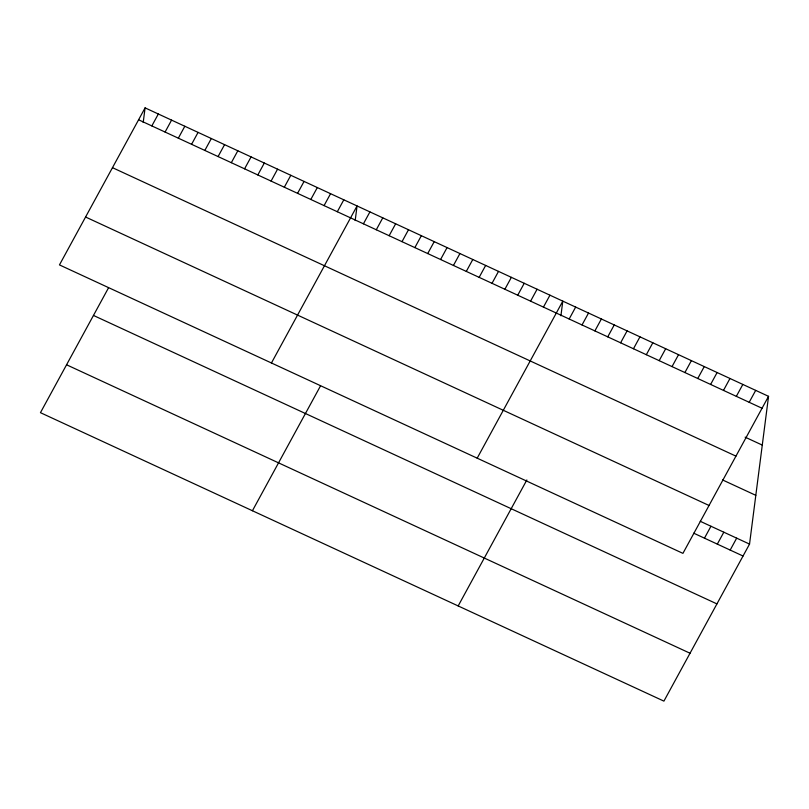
<?xml version="1.0" encoding="UTF-8"?>
<svg xmlns="http://www.w3.org/2000/svg" width="809" height="809" viewBox="0 0 809 809"><rect width="100%" height="100%" fill="white"/><g stroke="black" fill="none" stroke-linecap="round" stroke-linejoin="round"><path stroke-width="1.21" d="M143.203 122.493L145.084 107.87L768.55 396.329L749.538 544.093L663.916 701.13L40.45 412.671L108.548 287.771M355.181 220.574L357.062 205.951L271.44 362.978M560.92 315.773L562.801 301.14L477.189 458.177M145.084 107.87L59.461 264.907L682.927 553.366L768.55 396.329M151.839 125.911L158.331 113.998M165.087 132.049L171.579 120.126M178.334 138.177L184.826 126.255M191.581 144.305L198.074 132.393M204.829 150.434L211.331 138.521M218.076 156.562L224.578 144.649M231.323 162.69L237.826 150.777M244.571 168.828L251.073 156.906M257.828 174.956L264.321 163.034M271.076 181.085L277.568 169.172M284.323 187.213L290.815 175.3M297.57 193.341L304.063 181.428M310.818 199.469L317.32 187.557M324.065 205.607L330.568 193.685M337.313 211.736L343.815 199.813M363.423 223.81L369.925 211.897M376.286 229.766L382.778 217.843M389.139 235.712L395.641 223.8M252.428 510.742L320.526 385.842M402.002 241.658L408.494 229.746M414.855 247.615L421.358 235.692M427.718 253.561L434.221 241.648M440.581 259.507L447.074 247.594M453.434 265.463L459.937 253.541M466.297 271.409L472.79 259.497M479.15 277.356L485.653 265.443M492.014 283.312L498.506 271.389M504.877 289.258L511.369 277.345M517.73 295.204L524.232 283.292M530.593 301.16L537.085 289.238M543.446 307.107L549.948 295.194M569.172 319.009L575.664 307.086M582.025 324.955L588.527 313.043M594.888 330.901L601.38 318.989M458.177 605.941L526.851 479.97M607.741 336.857L614.243 324.935M620.604 342.804L627.096 330.891M633.467 348.75L639.959 336.837M646.32 354.706L652.823 342.783M659.183 360.652L665.676 348.74M672.036 366.598L678.539 354.686M684.899 372.555L691.392 360.632M697.762 378.501L704.255 366.588M710.615 384.447L717.118 372.534M723.479 390.403L729.971 378.481M736.332 396.349L742.834 384.437M749.195 402.295L755.687 390.383M704.467 538.157L710.959 526.244M717.32 544.113L723.822 532.201M730.183 550.059L736.675 538.147M138.582 119.783L762.058 408.252M745.129 437.163L762.28 445.092M112.471 167.675L735.947 456.134M722.589 479.959L755.808 495.33M85.572 217.014L709.038 505.483M700.24 521.289L749.538 544.093M693.748 533.202L743.036 556.016M93.46 315.439L716.926 603.898M66.56 364.778L690.026 653.237"/></g></svg>
